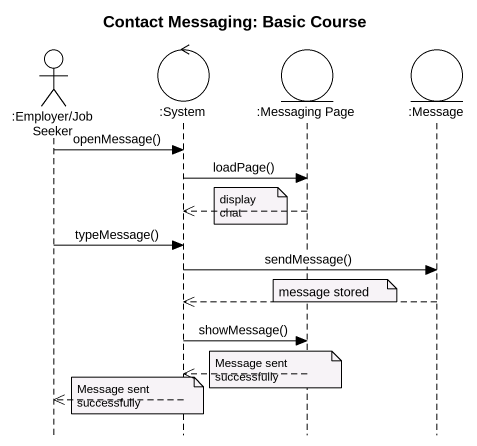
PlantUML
@startuml
title Contact Messaging: Basic Course
hide footbox
actor ":Employer/Job Seeker" as Employer_Job_Seeker
control ":System" as System
entity ":Messaging Page" as Messaging_Page
entity ":Message" as Message

Employer_Job_Seeker -> System : openMessage()
System -> Messaging_Page : loadPage()
note left of Messaging_Page : display chat
Messaging_Page -->> System
Employer_Job_Seeker -> System : typeMessage()
System -> Message : sendMessage()
note over Messaging_Page : message stored
Message -->> System
System -> Messaging_Page : showMessage()
note over Messaging_Page : Message sent successfully
Messaging_Page -->> System
note over System : Message sent successfully
System -->> Employer_Job_Seeker
@enduml
